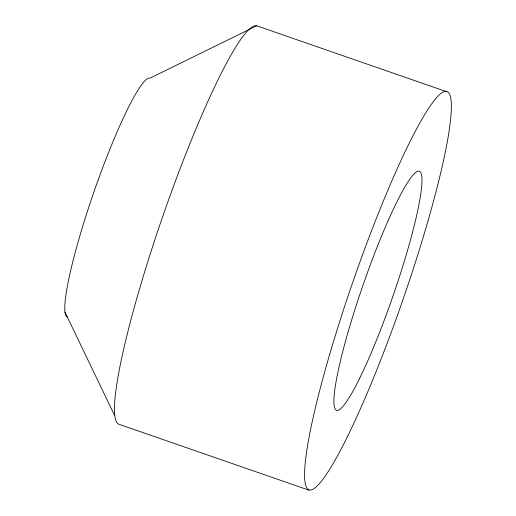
<?xml version="1.0" encoding="UTF-8"?>
<svg xmlns="http://www.w3.org/2000/svg" width="516" height="516" viewBox="0 0 516 516"><rect width="100%" height="100%" fill="white"/><g stroke="black" fill="none" stroke-linecap="round" stroke-linejoin="round"><path stroke-width="0.77" d="M446.74 91.713L256.71 25.8L150.137 78.084A126.484 15.938 -70.9 0 0 93.383 193.539A126.484 15.938 -70.9 0 0 67.532 317.179M309.058 490.2L119.028 424.287A210.812 26.568 -70.9 0 1 162.114 218.223A210.812 26.568 -70.9 0 1 256.71 25.8M64.939 312.045L114.707 415.735M359.62 378.383A126.484 15.938 -70.9 0 0 421.798 176.543A126.484 15.938 -70.9 0 0 352.286 317.946A126.484 15.938 -70.9 0 0 359.62 378.383M347.429 436.665A210.812 26.568 -70.9 0 0 451.061 100.265A210.812 26.568 -70.9 0 0 335.213 335.935A210.812 26.568 -70.9 0 0 347.429 436.665"/></g></svg>
